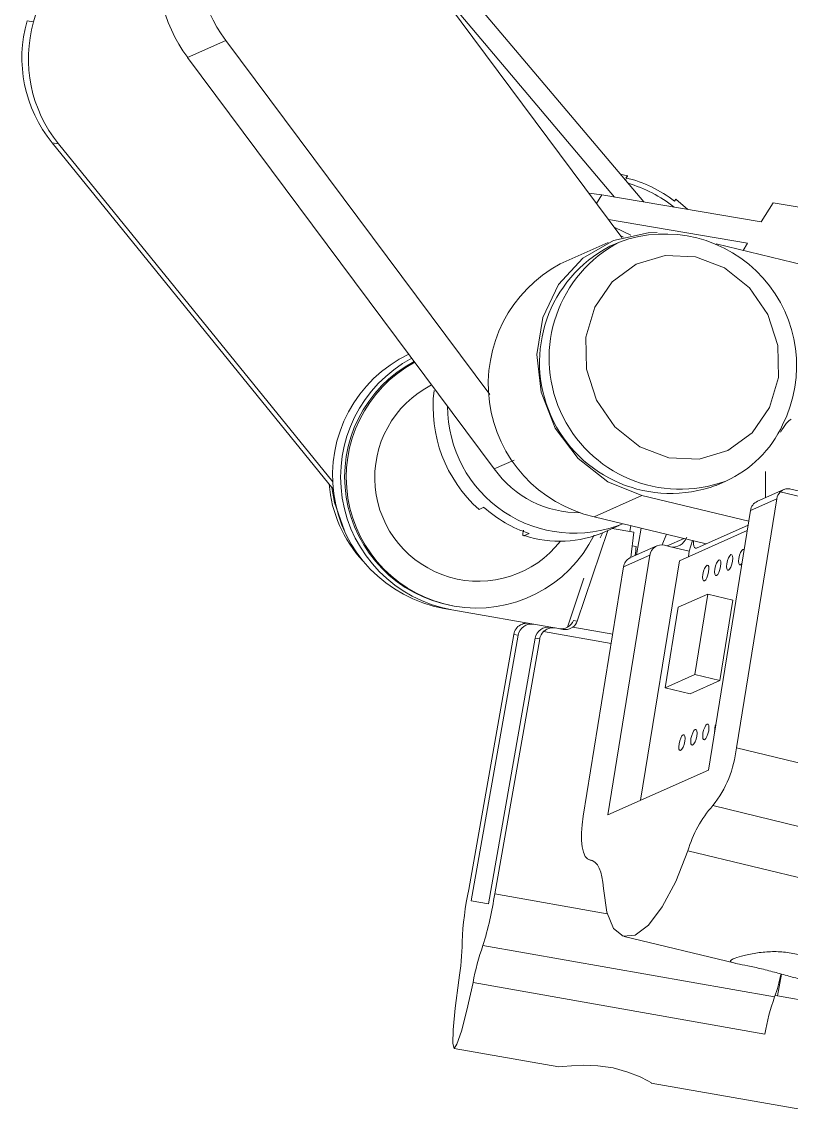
# Model space of a CAD drawing. Header units: millimetres. Extents: x 0 to 1189, y 0 to 841.
# Drawn here: x 918.93 to 924.63, y 520.76 to 528.87 of the extents above; entities that cross this region are included whole.
import ezdxf

# ---------------------------------------------------------------- set-up
doc = ezdxf.new("R2010")
doc.units = ezdxf.units.MM
doc.layers.get('0').update_dxf_attribs({"lineweight": 18})

msp = doc.modelspace()

# ---------------------------------------------------------------- linework, layer by layer
at = {"color": 7, "linetype": 'Continuous', "lineweight": 15}
for p, q in [((919.0175, 528.8722), (919.2592, 529.7212)), ((921.8895, 529.4944), (923.5402, 527.5368)), ((922.0053, 529.1368), (923.3235, 527.5735)), ((922.0932, 528.9979), (923.378, 527.2731)), ((918.9694, 528.8807), (919.0175, 528.8722)), ((920.4437, 528.7335), (920.1598, 528.6073)), ((922.3996, 526.1078), (920.4437, 528.7335)), ((922.4317, 525.5575), (920.1598, 528.6073)), ((919.2025, 527.9677), (919.1544, 527.9761)), ((921.2387, 525.4062), (919.1544, 527.9761)), ((921.2346, 525.4622), (919.2025, 527.9677)), ((923.4187, 527.7313), (923.3668, 527.7425)), ((923.4088, 527.7156), (923.4187, 527.7313)), ((923.1338, 527.6009), (923.2301, 527.5894)), ((923.2301, 527.5894), (924.4101, 527.3895)), ((923.7693, 527.5425), (923.7792, 527.5582)), ((923.8674, 527.4814), (923.7792, 527.5582)), ((924.4997, 527.5311), (924.4101, 527.3895)), ((925.0897, 527.4311), (924.4997, 527.5311)), ((923.2782, 527.4071), (924.3106, 527.2322)), ((923.3663, 527.2889), (923.3907, 527.2768)), ((923.2768, 527.2357), (922.922, 527.078)), ((923.36, 527.2398), (923.289, 527.2083)), ((924.0768, 527.2261), (924.9448, 527.0161)), ((924.3106, 527.2322), (924.2762, 527.1779)), ((924.4423, 525.5383), (924.4431, 525.3441)), ((924.0768, 525.4354), (924.1478, 525.467)), ((923.5273, 525.3599), (923.1724, 525.2022)), ((924.3181, 525.1685), (923.5273, 525.3599)), ((924.2272, 523.4877), (924.5261, 525.3348)), ((924.5261, 525.3348), (924.3309, 525.2481)), ((924.5777, 525.4039), (924.3825, 525.3172)), ((925.0883, 525.2573), (924.5527, 525.3869)), ((924.6306, 525.4073), (924.6851, 525.3941)), ((922.3552, 525.2723), (922.3197, 525.2565)), ((924.0196, 523.3242), (924.3309, 525.2481)), ((924.0021, 525.0014), (923.1724, 525.2022)), ((923.0477, 524.4291), (923.2734, 525.1003)), ((923.2526, 525.091), (923.3591, 525.1383)), ((923.3072, 525.1153), (923.4668, 525.0872)), ((923.4445, 525.1364), (923.4367, 525.0925)), ((923.4455, 524.9008), (923.4668, 525.0872)), ((923.5218, 525.1177), (923.4868, 524.9191)), ((924.3069, 525.0997), (923.8042, 524.8763)), ((924.3134, 525.1397), (923.9322, 524.9703)), ((922.6917, 525.0787), (922.6563, 525.063)), ((923.7098, 525.0722), (923.6772, 524.9933)), ((923.8779, 524.9462), (923.9019, 525.0257)), ((923.6374, 524.986), (923.4422, 524.8993)), ((923.4831, 524.9827), (923.4554, 524.9876)), ((923.7396, 524.9797), (923.6936, 524.9908)), ((923.8779, 524.9462), (923.7396, 524.9797)), ((923.8779, 524.9462), (923.8715, 524.9061)), ((923.5858, 524.917), (923.2745, 522.9931)), ((923.5858, 524.917), (923.3907, 524.8302)), ((923.4371, 524.8968), (923.4426, 524.8985)), ((923.8042, 524.8763), (923.5169, 523.1008)), ((923.3907, 524.8302), (923.0917, 522.9831)), ((923.097, 524.7462), (922.9752, 524.3841)), ((924.0161, 524.6288), (923.7961, 524.531)), ((923.9196, 524.0324), (924.0161, 524.6288)), ((924.0161, 524.6288), (924.2005, 524.5842)), ((922.1182, 524.5126), (922.0581, 524.5232)), ((922.1234, 524.5421), (922.1355, 524.54)), ((923.7961, 524.531), (923.6996, 523.9346)), ((924.2005, 524.5842), (924.104, 523.9878)), ((922.8514, 524.3833), (922.1182, 524.5126)), ((922.8514, 524.3833), (922.884, 524.3776)), ((922.884, 524.3776), (922.942, 524.3674)), ((923.0194, 524.4341), (923.0477, 524.4291)), ((922.5764, 524.3303), (922.2429, 522.4392)), ((922.6094, 524.3244), (922.2621, 522.3548)), ((922.3885, 522.3326), (922.7358, 524.3022)), ((922.4354, 522.4053), (922.7689, 524.2963)), ((922.6094, 524.3244), (922.5764, 524.3303)), ((922.7689, 524.2963), (922.7358, 524.3022)), ((923.6996, 523.9346), (923.9196, 524.0324)), ((924.104, 523.9878), (923.9196, 524.0324)), ((924.104, 523.9878), (923.884, 523.89)), ((923.6996, 523.9346), (923.884, 523.89)), ((924.2272, 523.4877), (926.2553, 522.9968)), ((923.2745, 522.9931), (924.0196, 523.3242)), ((926.0808, 522.5693), (924.0526, 523.0602)), ((923.1396, 522.6574), (923.1601, 522.6524)), ((925.8958, 522.2343), (923.8677, 522.7251)), ((922.2621, 522.3548), (922.3885, 522.3326)), ((923.3943, 522.0902), (924.2184, 521.8908)), ((924.5106, 521.6414), (922.3481, 522.0227)), ((924.532, 521.65), (924.5604, 521.811)), ((924.4376, 521.3667), (922.275, 521.748)), ((924.5155, 521.6529), (924.532, 521.65)), ((924.532, 521.65), (925.3184, 521.5113)), ((922.1343, 521.2604), (922.9108, 521.1235)), ((923.5942, 521.003), (924.9849, 520.7578))]:
    msp.add_line(p, q, dxfattribs=at)
at = {"color": 8, "linetype": 'Continuous', "lineweight": 15}
for p, q in [((923.1899, 527.5257), (923.2301, 527.5894)), ((922.5787, 525.6228), (922.4317, 525.5575)), ((923.7148, 524.9857), (923.839, 525.0409)), ((923.0154, 524.3842), (923.3101, 524.3322)), ((923.2988, 524.2624), (922.7977, 524.3507)), ((923.1443, 522.6565), (923.1582, 522.6532)), ((922.4354, 522.4053), (923.2698, 522.2582))]:
    msp.add_line(p, q, dxfattribs=at)
at = {"color": 7, "linetype": 'Continuous', "lineweight": 15}
for points in [[(923.5273, 525.3599), (923.2738, 525.4617), (923.0536, 525.6332), (922.8843, 525.8605), (922.7797, 526.1252), (922.7483, 526.4058), (922.7926, 526.6796), (922.909, 526.9244), (923.0881, 527.1204), (923.3155, 527.2517), (923.5726, 527.3077), (923.6403, 527.3092)], [(923.322, 527.3483), (923.327, 527.3463), (923.4443, 527.2902)], [(924.4726, 526.0123), (924.538, 526.2354), (924.5335, 526.4731), (924.4597, 526.7021), (924.3237, 526.9002), (924.1389, 527.0477), (923.9234, 527.1304), (923.6982, 527.1402), (923.4854, 527.076), (923.3058, 526.9441), (923.1771, 526.7575), (923.1117, 526.5345), (923.1162, 526.2968), (923.19, 526.0677), (923.326, 525.8697), (923.5108, 525.7221), (923.7263, 525.6394), (923.9515, 525.6297), (924.1643, 525.6939), (924.3438, 525.8257), (924.4726, 526.0123)], [(921.3211, 525.098), (921.247, 525.3071), (921.2285, 525.4188)], [(923.9093, 525.0239), (923.9091, 525.0203), (923.9095, 525.0007), (923.9123, 524.9851), (923.9172, 524.9744), (923.924, 524.9694), (923.9322, 524.9703)], [(924.257, 524.8453), (924.2495, 524.8461), (924.2447, 524.8555), (924.2431, 524.8722), (924.245, 524.8936), (924.2502, 524.9164), (924.2579, 524.9372), (924.2668, 524.9528), (924.2756, 524.9608), (924.2831, 524.96), (924.2841, 524.959)], [(923.9909, 524.7271), (923.9834, 524.7279), (923.9785, 524.7373), (923.977, 524.754), (923.9789, 524.7753), (923.9841, 524.7981), (923.9917, 524.8189), (924.0007, 524.8345), (924.0095, 524.8425), (924.017, 524.8417), (924.0219, 524.8323), (924.0234, 524.8156), (924.0215, 524.7943), (924.0163, 524.7714), (924.0086, 524.7507), (923.9997, 524.7351), (923.9909, 524.7271)], [(924.0796, 524.7665), (924.0721, 524.7673), (924.0672, 524.7767), (924.0657, 524.7934), (924.0676, 524.8148), (924.0728, 524.8376), (924.0805, 524.8583), (924.0894, 524.8739), (924.0982, 524.8819), (924.1057, 524.8812), (924.1106, 524.8717), (924.1121, 524.855), (924.1102, 524.8337), (924.105, 524.8109), (924.0973, 524.7901), (924.0884, 524.7745), (924.0796, 524.7665)], [(924.1683, 524.8059), (924.1608, 524.8067), (924.156, 524.8161), (924.1544, 524.8328), (924.1563, 524.8542), (924.1615, 524.877), (924.1692, 524.8978), (924.1781, 524.9133), (924.1869, 524.9214), (924.1944, 524.9206), (924.1993, 524.9111), (924.2009, 524.8945), (924.1989, 524.8731), (924.1937, 524.8503), (924.1861, 524.8295), (924.1771, 524.8139), (924.1683, 524.8059)], [(924.2674, 524.8556), (924.2658, 524.8534), (924.257, 524.8453)], [(923.9025, 523.5093), (923.895, 523.5101), (923.8902, 523.5195), (923.8886, 523.5362), (923.8905, 523.5576), (923.8957, 523.5804), (923.9034, 523.6012), (923.9123, 523.6167), (923.9212, 523.6248), (923.9286, 523.624), (923.9335, 523.6146), (923.9351, 523.5979), (923.9331, 523.5765), (923.9279, 523.5537), (923.9203, 523.5329), (923.9113, 523.5173), (923.9025, 523.5093)], [(923.9912, 523.5488), (923.9837, 523.5495), (923.9789, 523.559), (923.9773, 523.5756), (923.9792, 523.597), (923.9844, 523.6198), (923.9921, 523.6406), (924.001, 523.6562), (924.0099, 523.6642), (924.0173, 523.6634), (924.0222, 523.654), (924.0238, 523.6373), (924.0218, 523.6159), (924.0166, 523.5931), (924.009, 523.5723), (924, 523.5568), (923.9912, 523.5488)], [(923.8138, 523.4699), (923.8063, 523.4707), (923.8014, 523.4801), (923.7999, 523.4968), (923.8018, 523.5182), (923.807, 523.541), (923.8147, 523.5617), (923.8236, 523.5773), (923.8324, 523.5853), (923.8399, 523.5846), (923.8448, 523.5751), (923.8463, 523.5585), (923.8444, 523.5371), (923.8392, 523.5143), (923.8316, 523.4935), (923.8226, 523.4779), (923.8138, 523.4699)], [(923.0917, 522.9831), (923.0832, 522.9185), (923.0791, 522.8576), (923.0795, 522.8022), (923.0844, 522.7539), (923.0936, 522.7142), (923.107, 522.6842), (923.124, 522.6648), (923.1443, 522.6565)], [(923.1443, 522.6565), (923.1634, 522.651), (923.1808, 522.6391), (923.1964, 522.621), (923.2099, 522.5969), (923.2212, 522.567), (923.2303, 522.5318), (923.2369, 522.4915), (923.241, 522.4466)], [(923.241, 522.4466), (923.2663, 522.2711), (923.3164, 522.1502), (923.3878, 522.092), (923.4758, 522.1005), (923.5745, 522.175), (923.6773, 522.3106), (923.7772, 522.4981), (923.8677, 522.7251)], [(922.1688, 521.7667), (922.1423, 521.5589), (922.1272, 521.3988), (922.1244, 521.297), (922.1343, 521.2604), (922.1561, 521.2914), (922.1883, 521.388), (922.2289, 521.5437), (922.275, 521.748)], [(923.5945, 521.0046), (923.5979, 521.004), (923.5712, 521.0204), (923.5128, 521.0497), (923.4235, 521.0849), (923.3133, 521.1147), (923.2012, 521.131), (923.0967, 521.1351), (923.0047, 521.1312), (922.9382, 521.1253), (922.9108, 521.1235)]]:
    msp.add_lwpolyline(points, dxfattribs=at)
for centre, radius, start, end in [((921.2924, 529.3714), 1.0618, 165.60813, 216.92812), ((921.0086, 529.2453), 1.0618, 165.60808, 216.92846), ((919.932, 528.6064), 1.0009, 164.09409, 219.02472), ((919.9802, 528.5979), 1.001, 164.09573, 219.02308), ((923.18, 526.7773), 0.9658, 52.40057, 76.29722), ((923.1599, 526.7454), 0.9663, 51.22778, 74.1583), ((923.6959, 526.3218), 0.9775, 333.39291, 110.09998), ((923.74, 526.3472), 0.972, 117.64364, 290.27648), ((923.3985, 526.187), 1.0104, 118.13748, 257.07165), ((922.2336, 525.5079), 1.0002, 115.81981, 259.89565), ((922.2937, 525.4973), 1.0002, 118.25466, 259.89561), ((922.2935, 525.4973), 0.9702, 117.97784, 259.90731), ((922.9958, 526.0161), 1.0169, 173.12969, 228.32975), ((923.0273, 526.0212), 0.9413, 179.97225, 292.36426), ((923.8004, 526.2408), 0.8482, 294.18074, 335.12823), ((923.0621, 526.0063), 0.7739, 215.44848, 270.74692), ((922.1553, 525.5209), 0.9501, 184.6711, 222.84447), ((924.6183, 525.3206), 0.0933, 134.6962, 171.24441), ((922.9831, 525.9745), 0.942, 228.20079, 251.98341), ((924.4201, 525.2353), 0.0901, 114.66092, 171.84016), ((922.918, 525.8515), 0.8308, 251.63719, 293.75318), ((922.3031, 525.4937), 0.9683, 260.02895, 333.79128), ((923.1642, 524.9771), 0.3189, 348.72193, 1.0061), ((923.6729, 524.9054), 0.0879, 76.41524, 172.44968), ((923.4804, 524.8171), 0.0907, 118.55982, 171.67131), ((922.6749, 524.3129), 0.1, 118.97159, 170.01753), ((922.7078, 524.3072), 0.0999, 80.04468, 170.06015), ((922.8342, 524.2849), 0.0999, 80.06595, 170.03888), ((922.9267, 524.4715), 0.0999, 260.03885, 338.06139), ((922.8674, 524.279), 0.1001, 134.18776, 170.02231), ((924.2283, 523.6119), 0.1623, 161.30742, 180.31269), ((923.3953, 523.578), 0.8368, 321.77182, 353.80431), ((924.6988, 522.485), 0.8652, 138.32543, 163.88207), ((924.6591, 521.9386), 2.4675, 168.29481, 177.41586), ((919.993, 522.7615), 2.4682, 342.58488, 351.70352), ((920.4771, 522.0607), 1.7171, 350.14286, 359.64033), ((923.9652, 521.4456), 1.7169, 160.35924, 169.85747), ((923.5212, 521.9988), 1.052, 340.13954, 349.53415), ((926.1281, 521.0642), 1.7174, 160.35917, 169.85522)]:
    msp.add_arc(centre, radius, start, end, dxfattribs=at)
at = {"color": 8, "linetype": 'Continuous', "lineweight": 15}
for centre, radius, start, end in [((923.811, 526.3788), 0.972, 117.64449, 290.27566), ((922.3055, 525.4952), 0.9702, 118.47768, 259.90779), ((922.3157, 525.4933), 0.7692, 116.84747, 322.12354)]:
    msp.add_arc(centre, radius, start, end, dxfattribs=at)
at = {"color": 7, "linetype": 'Continuous', "lineweight": 15}
for centre, major_axis, ratio, start_param, end_param in [((924.5763, 525.7798), (0.0703, 0.1474), 0.258396, 0.293333, 1.358769), ((923.1972, 524.9722), (0.0613, 0.1516), 0.058448, 0.771111, 1.07788), ((923.7707, 525.0828), (0.0492, 0.0964), 0.870647, 3.34699, 4.813066), ((922.9539, 524.4668), (-0.0591, 0.0844), 0.940669, 3.172156, 3.748114)]:
    msp.add_ellipse(centre, major_axis=major_axis, ratio=ratio, start_param=start_param, end_param=end_param, dxfattribs=at)
for points, knots in [([(923.4048, 527.6974), (923.4067, 527.7015), (923.4125, 527.7142), (923.4173, 527.7254), (923.4203, 527.7331), (923.4199, 527.7332), (923.4188, 527.7314), (923.4187, 527.7313)], [0, 0, 0, 0, 0.00626691, 0.01931117, 0.0274474, 0.03981652, 0.04016206, 0.04016206, 0.04016206, 0.04016206]), ([(924.6306, 525.4073), (924.6206, 525.4088), (924.6007, 525.4117), (924.5742, 525.4044), (924.5596, 525.3926), (924.5527, 525.3869)], [0, 0, 0, 0, 0.02897947, 0.05788429, 0.08422849, 0.08422849, 0.08422849, 0.08422849]), ([(922.6493, 525.1025), (922.6471, 525.0949), (922.6425, 525.0793), (922.6433, 525.0651), (922.6487, 525.0604), (922.6543, 525.0623), (922.6563, 525.063)], [0, 0, 0, 0, 0.01393641, 0.02900885, 0.04371124, 0.05121129, 0.05121129, 0.05121129, 0.05121129]), ([(922.6264, 524.4005), (922.6368, 524.4051), (922.6577, 524.4144), (922.6806, 524.4124), (922.6922, 524.4114)], [0, 0, 0, 0, 0.03345808, 0.06774822, 0.06774822, 0.06774822, 0.06774822]), ([(922.884, 524.3776), (922.8731, 524.3784), (922.8515, 524.3801), (922.8213, 524.3701), (922.8053, 524.357), (922.7977, 524.3507)], [0, 0, 0, 0, 0.03224817, 0.06440658, 0.09371449, 0.09371449, 0.09371449, 0.09371449]), ([(923.0154, 524.3842), (923.0089, 524.38), (922.9959, 524.3717), (922.9694, 524.3648), (922.9512, 524.3665), (922.942, 524.3674)], [0, 0, 0, 0, 0.02564855, 0.05122582, 0.07728266, 0.07728266, 0.07728266, 0.07728266]), ([(924.2041, 521.9242), (924.1941, 521.9186), (924.1742, 521.9074), (924.1929, 521.896), (924.246, 521.8849), (924.3322, 521.8689), (924.4385, 521.8444), (924.5499, 521.814), (924.658, 521.7836), (924.7553, 521.7615), (924.8298, 521.7577), (924.8714, 521.7765), (924.8777, 521.814), (924.8492, 521.8635), (924.7851, 521.9155), (924.6904, 521.9566), (924.5789, 521.9774), (924.4635, 521.9787), (924.3535, 521.9656), (924.2579, 521.9443), (924.2218, 521.9308), (924.2041, 521.9242)], [0, 0, 0, 0, 0.077645, 0.155192, 0.235283, 0.317767, 0.397319, 0.473063, 0.550106, 0.631373, 0.71348, 0.79186, 0.867865, 0.94595, 1.027757, 1.109418, 1.186683, 1.262374, 1.341514, 1.42392, 1.503956, 1.503956, 1.503956, 1.503956])]:
    msp.add_open_spline(points, degree=3, knots=knots, dxfattribs=at)

doc.saveas('drawing.dxf')
